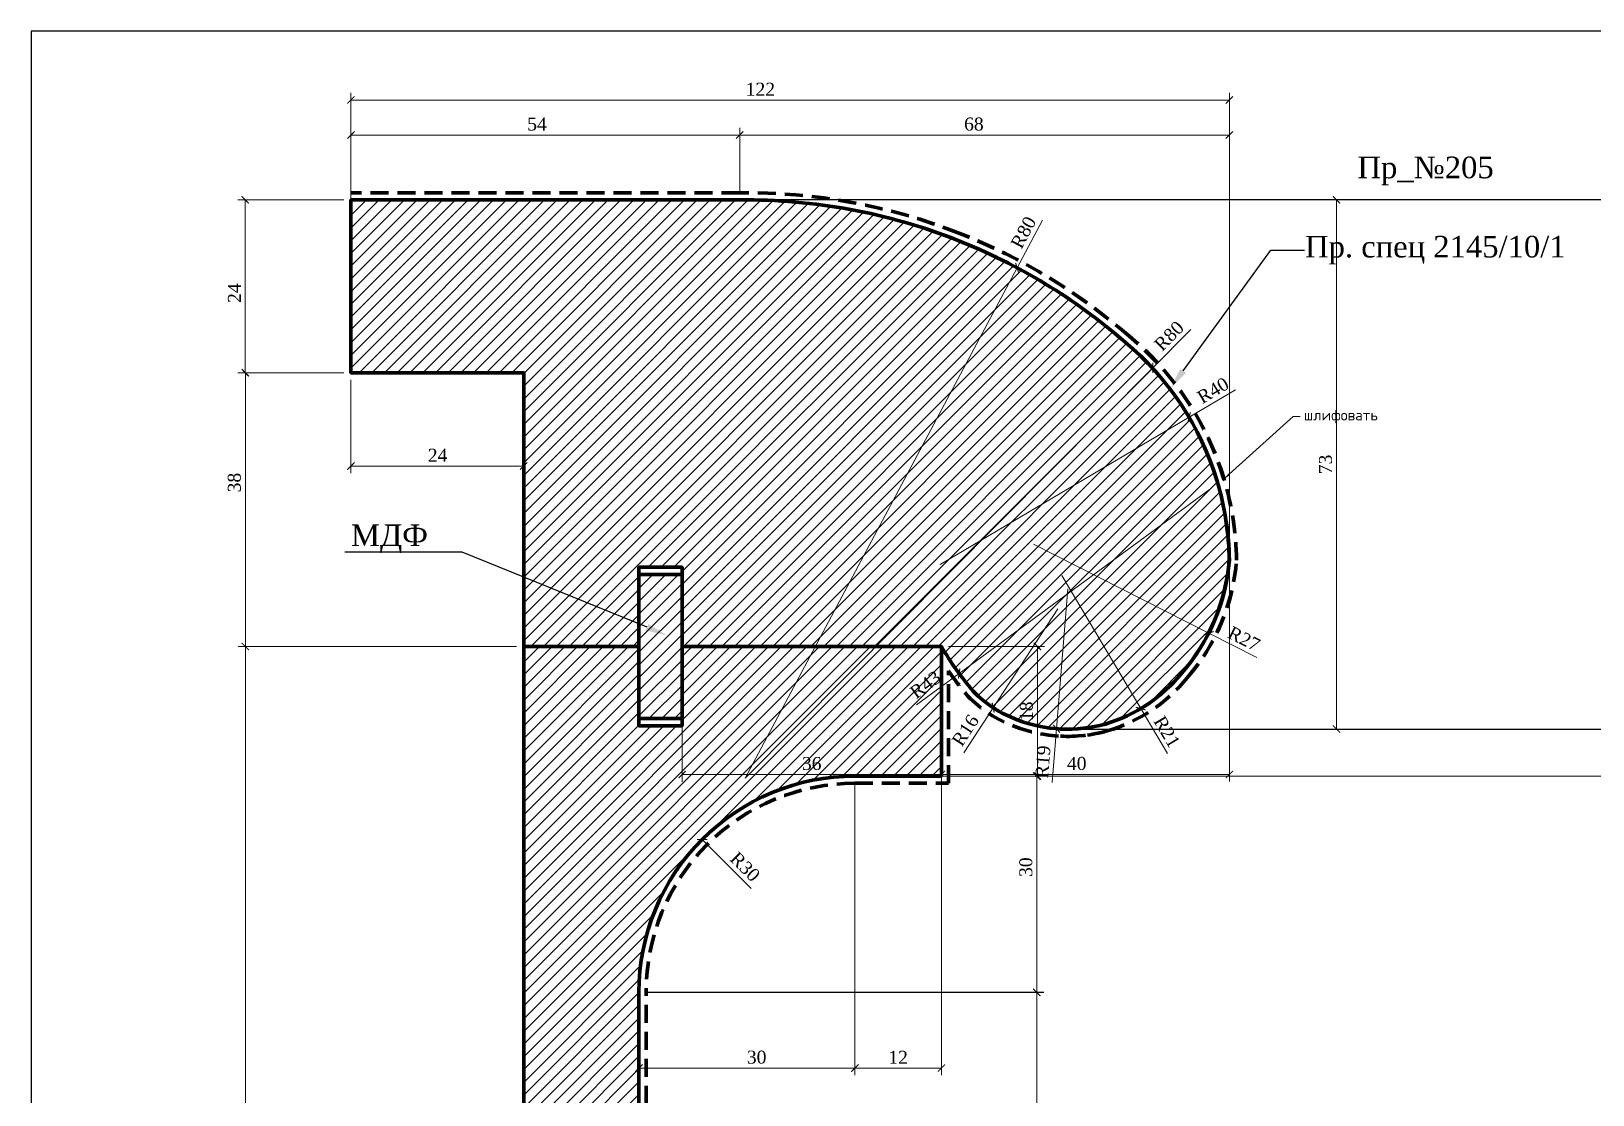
# Model space of a CAD drawing. Header units: millimetres. Extents: x 308746 to 309151, y -94821 to -94551.
# Drawn here: x 308746.2 to 308963.1, y -94699 to -94551.4 of the extents above; entities that cross this region are included whole.
import ezdxf
from ezdxf import colors
from ezdxf.entities.mleader import LeaderData, LeaderLine
from ezdxf.math import Vec2, Vec3

# ---------------------------------------------------------------- set-up
doc = ezdxf.new("R2010")
doc.units = ezdxf.units.MM
doc.header["$MEASUREMENT"] = 0
doc.linetypes.add('HIDDEN', pattern=[0.375, 0.25, -0.125])
doc.layers.add('Outside panel', color=7, linetype='Continuous', lineweight=18, true_color=0x7f5e57)
doc.layers.add('линия 50', color=1, linetype='Continuous', lineweight=140)
doc.layers.add('служебный слой РАЗМЕРЫ', color=7, linetype='Continuous', lineweight=9)
doc.layers.add('размеры в модели', color=7, linetype='Continuous')
doc.styles.add('ELECT', font='times.ttf')
doc.styles.get("Standard").update_dxf_attribs({"font": 'times.ttf'})
doc.styles.add('ЕСКД профили текст', font='isocpeur.ttf')
doc.dimstyles.new('M_1', dxfattribs={"dimtxt": 1.8, "dimasz": 1, "dimexe": 1, "dimexo": 1, "dimgap": 0.6, "dimtad": 1, "dimdec": 0, "dimdsep": 46, "dimtxsty": 'Standard', "dimblk": 'ARCHTICK', "dimcen": -5, "dimclrd": 7, "dimclre": 7, "dimclrt": 7, "dimadec": 0, "dimazin": 0, "dimtfac": 1, "dimtdec": 0, "dimtmove": 0, "dimatfit": 3, "dimfxl": 1, "dimtolj": 1, "dimtzin": 0, "dimlwd": 5, "dimlwe": 5, "dimarcsym": 0})

# ---------------------------------------------------------------- blocks, each defined once
blk = doc.blocks.new('_ArchTick')
at = {"color": 0, "linetype": 'ByBlock', "const_width": 0.15}
blk.add_lwpolyline([(-0.5, -0.5), (0.5, 0.5)], dxfattribs=at)
blk = doc.blocks.new('*D43')
at = {"layer": 'Defpoints', "color": 0, "ltscale": 1000, "transparency": 16777216}
for p in [(308790.59, -94598.8), (308814.59, -94598.8), (308814.59, -94611.75)]:
    blk.add_point(p, dxfattribs=at)
at = {"layer": 'размеры в модели', "color": 7, "lineweight": 5, "ltscale": 1000, "transparency": 16777216}
for p, q in [((308790.59, -94599.8), (308790.59, -94612.75)), ((308814.59, -94599.8), (308814.59, -94612.75)), ((308790.59, -94611.75), (308814.59, -94611.75))]:
    blk.add_line(p, q, dxfattribs=at)
at = {"layer": 'размеры в модели', "color": 7, "lineweight": 5, "ltscale": 1000, "transparency": 16777216, "rotation": 180}
blk.add_blockref('_ArchTick', (308790.59, -94611.75), dxfattribs=at)
at = {"layer": 'размеры в модели', "color": 7, "lineweight": 5, "ltscale": 1000, "transparency": 16777216}
blk.add_blockref('_ArchTick', (308814.59, -94611.75), dxfattribs=at)
at = {"layer": 'размеры в модели', "color": 7, "ltscale": 1000, "transparency": 16777216, "insert": (308802.63, -94610.25), "char_height": 1.8, "attachment_point": 5}
blk.add_mtext('\\A1;24', dxfattribs=at)
blk = doc.blocks.new('*D42')
at = {"layer": 'Defpoints', "color": 0, "ltscale": 1000, "transparency": 16777216}
for p in [(308909.98, -94614.91), (308875.06, -94640.56)]:
    blk.add_point(p, dxfattribs=at)
at = {"layer": 'размеры в модели', "color": 7, "lineweight": 5, "ltscale": 1000, "transparency": 16777216}
for p in [(308909.98, -94614.91), (308869.12, -94644.91)]:
    blk.add_line(p, (308875.06, -94640.56), dxfattribs=at)
at = {"layer": 'размеры в модели', "color": 7, "lineweight": 5, "ltscale": 1000, "transparency": 16777216, "rotation": 36.29289039236897}
blk.add_blockref('_ArchTick', (308875.06, -94640.56), dxfattribs=at)
at = {"layer": 'размеры в модели', "color": 7, "ltscale": 1000, "transparency": 16777216, "insert": (308870.39, -94642.11), "char_height": 1.8, "attachment_point": 5, "rotation": 36.2929}
blk.add_mtext('\\A1;R43', dxfattribs=at)
blk = doc.blocks.new('*D41')
at = {"layer": 'Defpoints', "color": 0, "ltscale": 1000, "transparency": 16777216}
for p in [(308890.14, -94628.78), (308888.59, -94648.22)]:
    blk.add_point(p, dxfattribs=at)
at = {"layer": 'размеры в модели', "color": 7, "lineweight": 5, "ltscale": 1000, "transparency": 16777216}
for p in [(308890.14, -94628.78), (308888, -94655.67)]:
    blk.add_line(p, (308888.59, -94648.22), dxfattribs=at)
at = {"layer": 'размеры в модели', "color": 7, "lineweight": 5, "ltscale": 1000, "transparency": 16777216, "rotation": 85.44085137845153}
blk.add_blockref('_ArchTick', (308888.59, -94648.22), dxfattribs=at)
at = {"layer": 'размеры в модели', "color": 7, "ltscale": 1000, "transparency": 16777216, "insert": (308886.7, -94652.82), "char_height": 1.8, "attachment_point": 5, "rotation": 85.4409}
blk.add_mtext('\\A1;R19', dxfattribs=at)
blk = doc.blocks.new('*D40')
at = {"layer": 'Defpoints', "color": 0, "ltscale": 1000, "transparency": 16777216}
for p in [(308888.75, -94631.57), (308879.79, -94645.31)]:
    blk.add_point(p, dxfattribs=at)
at = {"layer": 'размеры в модели', "color": 7, "lineweight": 5, "ltscale": 1000, "transparency": 16777216}
for p in [(308888.75, -94631.57), (308875.7, -94651.57)]:
    blk.add_line(p, (308879.79, -94645.31), dxfattribs=at)
at = {"layer": 'размеры в модели', "color": 7, "lineweight": 5, "ltscale": 1000, "transparency": 16777216, "rotation": 56.87750115579889}
blk.add_blockref('_ArchTick', (308879.79, -94645.31), dxfattribs=at)
at = {"layer": 'размеры в модели', "color": 7, "ltscale": 1000, "transparency": 16777216, "insert": (308875.93, -94648.45), "char_height": 1.8, "attachment_point": 5, "rotation": 56.8775}
blk.add_mtext('\\A1;R16', dxfattribs=at)
blk = doc.blocks.new('*D39')
at = {"layer": 'Defpoints', "color": 0, "ltscale": 1000, "transparency": 16777216}
for p in [(308889.31, -94626.97), (308900.28, -94645.43)]:
    blk.add_point(p, dxfattribs=at)
at = {"layer": 'размеры в модели', "color": 7, "lineweight": 5, "ltscale": 1000, "transparency": 16777216}
for p in [(308889.31, -94626.97), (308903.98, -94651.67)]:
    blk.add_line(p, (308900.28, -94645.43), dxfattribs=at)
at = {"layer": 'размеры в модели', "color": 7, "lineweight": 5, "ltscale": 1000, "transparency": 16777216, "rotation": 120.7058768812505}
blk.add_blockref('_ArchTick', (308900.28, -94645.43), dxfattribs=at)
at = {"layer": 'размеры в модели', "color": 7, "ltscale": 1000, "transparency": 16777216, "insert": (308903.93, -94648.64), "char_height": 1.8, "attachment_point": 5, "rotation": 300.7059}
blk.add_mtext('\\A1;R21', dxfattribs=at)
blk = doc.blocks.new('*D38')
at = {"layer": 'Defpoints', "color": 0, "ltscale": 1000, "transparency": 16777216}
for p in [(308885.38, -94622.59), (308909.73, -94634.94)]:
    blk.add_point(p, dxfattribs=at)
at = {"layer": 'размеры в модели', "color": 7, "lineweight": 5, "ltscale": 1000, "transparency": 16777216}
for p in [(308885.38, -94622.59), (308916.39, -94638.32)]:
    blk.add_line(p, (308909.73, -94634.94), dxfattribs=at)
at = {"layer": 'размеры в модели', "color": 7, "lineweight": 5, "ltscale": 1000, "transparency": 16777216, "rotation": 153.1085187107167}
blk.add_blockref('_ArchTick', (308909.73, -94634.94), dxfattribs=at)
at = {"layer": 'размеры в модели', "color": 7, "ltscale": 1000, "transparency": 16777216, "insert": (308914.63, -94635.73), "char_height": 1.8, "attachment_point": 5, "rotation": 333.1085}
blk.add_mtext('\\A1;R27', dxfattribs=at)
blk = doc.blocks.new('*D37')
at = {"layer": 'Defpoints', "color": 0, "ltscale": 1000, "transparency": 16777216}
for p in [(308907, -94604.98), (308872.43, -94625.44)]:
    blk.add_point(p, dxfattribs=at)
at = {"layer": 'размеры в модели', "color": 7, "lineweight": 5, "ltscale": 1000, "transparency": 16777216}
for p in [(308913.45, -94601.17), (308872.43, -94625.44)]:
    blk.add_line(p, (308907, -94604.98), dxfattribs=at)
at = {"layer": 'размеры в модели', "color": 7, "lineweight": 5, "ltscale": 1000, "transparency": 16777216, "rotation": 210.6158353902586}
blk.add_blockref('_ArchTick', (308907, -94604.98), dxfattribs=at)
at = {"layer": 'размеры в модели', "color": 7, "ltscale": 1000, "transparency": 16777216, "insert": (308910.32, -94601.26), "char_height": 1.8, "attachment_point": 5, "rotation": 30.6158}
blk.add_mtext('\\A1;R40', dxfattribs=at)
blk = doc.blocks.new('*D36')
at = {"layer": 'Defpoints', "color": 0, "ltscale": 1000, "transparency": 16777216}
for p in [(308901.95, -94598.12), (308845.36, -94655.1)]:
    blk.add_point(p, dxfattribs=at)
at = {"layer": 'размеры в модели', "color": 7, "lineweight": 5, "ltscale": 1000, "transparency": 16777216}
for p in [(308907.23, -94592.81), (308845.36, -94655.1)]:
    blk.add_line(p, (308901.95, -94598.12), dxfattribs=at)
blk.add_arc((308845.36, -94655.1), 80.3, 44.4818, 48.2755, dxfattribs=at)
at = {"layer": 'размеры в модели', "color": 7, "lineweight": 5, "ltscale": 1000, "transparency": 16777216, "rotation": 225.1952879807225}
blk.add_blockref('_ArchTick', (308901.95, -94598.12), dxfattribs=at)
at = {"layer": 'размеры в модели', "color": 7, "ltscale": 1000, "transparency": 16777216, "insert": (308904.22, -94593.69), "char_height": 1.8, "attachment_point": 5, "rotation": 45.1953}
blk.add_mtext('\\A1;R80', dxfattribs=at)
blk = doc.blocks.new('*D35')
at = {"layer": 'Defpoints', "color": 0, "ltscale": 1000, "transparency": 16777216}
for p in [(308883.11, -94584.22), (308845.36, -94655.1)]:
    blk.add_point(p, dxfattribs=at)
at = {"layer": 'размеры в модели', "color": 7, "lineweight": 5, "ltscale": 1000, "transparency": 16777216}
for p in [(308886.63, -94577.61), (308845.36, -94655.1)]:
    blk.add_line(p, (308883.11, -94584.22), dxfattribs=at)
at = {"layer": 'размеры в модели', "color": 7, "lineweight": 5, "ltscale": 1000, "transparency": 16777216, "rotation": 241.9645692451112}
blk.add_blockref('_ArchTick', (308883.11, -94584.22), dxfattribs=at)
at = {"layer": 'размеры в модели', "color": 7, "ltscale": 1000, "transparency": 16777216, "insert": (308884, -94579.32), "char_height": 1.8, "attachment_point": 5, "rotation": 61.9646}
blk.add_mtext('\\A1;R80', dxfattribs=at)
blk = doc.blocks.new('*D34')
at = {"layer": 'Defpoints', "color": 0, "ltscale": 1000, "transparency": 16777216}
for p in [(308912.59, -94624.8), (308872.59, -94636.8), (308912.59, -94654.57)]:
    blk.add_point(p, dxfattribs=at)
at = {"layer": 'размеры в модели', "color": 7, "lineweight": 5, "ltscale": 1000, "transparency": 16777216}
for p, q in [((308912.59, -94625.8), (308912.59, -94655.57)), ((308872.59, -94637.8), (308872.59, -94655.57)), ((308872.59, -94654.57), (308912.59, -94654.57))]:
    blk.add_line(p, q, dxfattribs=at)
at = {"layer": 'размеры в модели', "color": 7, "lineweight": 5, "ltscale": 1000, "transparency": 16777216, "rotation": 180}
blk.add_blockref('_ArchTick', (308872.59, -94654.57), dxfattribs=at)
at = {"layer": 'размеры в модели', "color": 7, "lineweight": 5, "ltscale": 1000, "transparency": 16777216}
blk.add_blockref('_ArchTick', (308912.59, -94654.57), dxfattribs=at)
at = {"layer": 'размеры в модели', "color": 7, "ltscale": 1000, "transparency": 16777216, "insert": (308891.39, -94653.05), "char_height": 1.8, "attachment_point": 5}
blk.add_mtext('\\A1;40', dxfattribs=at)
blk = doc.blocks.new('*D33')
at = {"layer": 'Defpoints', "color": 0, "ltscale": 1000, "transparency": 16777216}
for p in [(308912.59, -94565.79), (308844.59, -94574.8), (308912.59, -94624.8)]:
    blk.add_point(p, dxfattribs=at)
at = {"layer": 'размеры в модели', "color": 7, "lineweight": 5, "ltscale": 1000, "transparency": 16777216}
for p, q in [((308844.59, -94573.8), (308844.59, -94564.79)), ((308912.59, -94623.8), (308912.59, -94564.79)), ((308844.59, -94565.79), (308912.59, -94565.79))]:
    blk.add_line(p, q, dxfattribs=at)
at = {"layer": 'размеры в модели', "color": 7, "lineweight": 5, "ltscale": 1000, "transparency": 16777216, "rotation": 180}
blk.add_blockref('_ArchTick', (308844.59, -94565.79), dxfattribs=at)
at = {"layer": 'размеры в модели', "color": 7, "lineweight": 5, "ltscale": 1000, "transparency": 16777216}
blk.add_blockref('_ArchTick', (308912.59, -94565.79), dxfattribs=at)
at = {"layer": 'размеры в модели', "color": 7, "ltscale": 1000, "transparency": 16777216, "insert": (308877.11, -94564.28), "char_height": 1.8, "attachment_point": 5}
blk.add_mtext('\\A1;68', dxfattribs=at)
blk = doc.blocks.new('*D32')
at = {"layer": 'Defpoints', "color": 0, "ltscale": 1000, "transparency": 16777216}
for p in [(308790.59, -94574.8), (308889.2, -94648.26), (308927.47, -94648.26)]:
    blk.add_point(p, dxfattribs=at)
at = {"layer": 'размеры в модели', "color": 7, "lineweight": 5, "ltscale": 1000, "transparency": 16777216}
for p, q in [((308791.59, -94574.8), (308928.47, -94574.8)), ((308927.47, -94574.8), (308927.47, -94648.26)), ((308890.2, -94648.26), (308928.47, -94648.26))]:
    blk.add_line(p, q, dxfattribs=at)
for p, rotation in [((308927.47, -94574.8), 90), ((308927.47, -94648.26), 270)]:
    blk.add_blockref('_ArchTick', p, dxfattribs=dict(at, rotation=rotation))
at = {"layer": 'размеры в модели', "color": 7, "ltscale": 1000, "transparency": 16777216, "insert": (308925.95, -94611.53), "char_height": 1.8, "attachment_point": 5, "rotation": 90}
blk.add_mtext('\\A1;73', dxfattribs=at)
blk = doc.blocks.new('*D31')
at = {"layer": 'Defpoints', "color": 0, "ltscale": 1000, "transparency": 16777216}
for p in [(308912.59, -94560.93), (308790.59, -94598.8), (308912.59, -94624.8)]:
    blk.add_point(p, dxfattribs=at)
at = {"layer": 'размеры в модели', "color": 7, "lineweight": 5, "ltscale": 1000, "transparency": 16777216}
for p, q in [((308790.59, -94597.8), (308790.59, -94559.93)), ((308790.59, -94560.93), (308912.59, -94560.93)), ((308912.59, -94623.8), (308912.59, -94559.93))]:
    blk.add_line(p, q, dxfattribs=at)
at = {"layer": 'размеры в модели', "color": 7, "lineweight": 5, "ltscale": 1000, "transparency": 16777216, "rotation": 180}
blk.add_blockref('_ArchTick', (308790.59, -94560.93), dxfattribs=at)
at = {"layer": 'размеры в модели', "color": 7, "lineweight": 5, "ltscale": 1000, "transparency": 16777216}
blk.add_blockref('_ArchTick', (308912.59, -94560.93), dxfattribs=at)
at = {"layer": 'размеры в модели', "color": 7, "ltscale": 1000, "transparency": 16777216, "insert": (308847.46, -94559.43), "char_height": 1.8, "attachment_point": 5}
blk.add_mtext('\\A1;122', dxfattribs=at)
blk = doc.blocks.new('*D30')
at = {"layer": 'Defpoints', "color": 0, "ltscale": 1000, "transparency": 16777216}
for p in [(308836.59, -94636.8), (308872.59, -94636.8), (308872.59, -94654.58)]:
    blk.add_point(p, dxfattribs=at)
at = {"layer": 'размеры в модели', "color": 7, "lineweight": 5, "ltscale": 1000, "transparency": 16777216}
for p, q in [((308836.59, -94637.8), (308836.59, -94655.58)), ((308872.59, -94637.8), (308872.59, -94655.58)), ((308836.59, -94654.58), (308872.59, -94654.58))]:
    blk.add_line(p, q, dxfattribs=at)
at = {"layer": 'размеры в модели', "color": 7, "lineweight": 5, "ltscale": 1000, "transparency": 16777216, "rotation": 180}
blk.add_blockref('_ArchTick', (308836.59, -94654.58), dxfattribs=at)
at = {"layer": 'размеры в модели', "color": 7, "lineweight": 5, "ltscale": 1000, "transparency": 16777216}
blk.add_blockref('_ArchTick', (308872.59, -94654.58), dxfattribs=at)
at = {"layer": 'размеры в модели', "color": 7, "ltscale": 1000, "transparency": 16777216, "insert": (308854.59, -94653.06), "char_height": 1.8, "attachment_point": 5}
blk.add_mtext('\\A1;36', dxfattribs=at)
blk = doc.blocks.new('*D29')
at = {"layer": 'Defpoints', "color": 0, "ltscale": 1000, "transparency": 16777216}
for p in [(308860.59, -94654.8), (308830.59, -94684.57), (308860.59, -94695.34)]:
    blk.add_point(p, dxfattribs=at)
at = {"layer": 'размеры в модели', "color": 7, "lineweight": 5, "ltscale": 1000, "transparency": 16777216}
for p, q in [((308860.59, -94655.8), (308860.59, -94696.34)), ((308830.59, -94685.57), (308830.59, -94696.34)), ((308830.59, -94695.34), (308860.59, -94695.34))]:
    blk.add_line(p, q, dxfattribs=at)
at = {"layer": 'размеры в модели', "color": 7, "lineweight": 5, "ltscale": 1000, "transparency": 16777216, "rotation": 180}
blk.add_blockref('_ArchTick', (308830.59, -94695.34), dxfattribs=at)
at = {"layer": 'размеры в модели', "color": 7, "lineweight": 5, "ltscale": 1000, "transparency": 16777216}
blk.add_blockref('_ArchTick', (308860.59, -94695.34), dxfattribs=at)
at = {"layer": 'размеры в модели', "color": 7, "ltscale": 1000, "transparency": 16777216, "insert": (308846.94, -94693.83), "char_height": 1.8, "attachment_point": 5}
blk.add_mtext('\\A1;30', dxfattribs=at)
blk = doc.blocks.new('*D28')
at = {"layer": 'Defpoints', "color": 0, "ltscale": 1000, "transparency": 16777216}
for p in [(308860.59, -94654.8), (308885.84, -94654.8), (308830.53, -94684.85)]:
    blk.add_point(p, dxfattribs=at)
at = {"layer": 'размеры в модели', "color": 7, "lineweight": 5, "ltscale": 1000, "transparency": 16777216}
for p, q in [((308861.59, -94654.8), (308886.84, -94654.8)), ((308885.84, -94684.85), (308885.84, -94654.8)), ((308831.53, -94684.85), (308886.84, -94684.85))]:
    blk.add_line(p, q, dxfattribs=at)
for p, rotation in [((308885.84, -94654.8), 90), ((308885.84, -94684.85), 270)]:
    blk.add_blockref('_ArchTick', p, dxfattribs=dict(at, rotation=rotation))
at = {"layer": 'размеры в модели', "color": 7, "ltscale": 1000, "transparency": 16777216, "insert": (308884.33, -94667.44), "char_height": 1.8, "attachment_point": 5, "rotation": 90}
blk.add_mtext('\\A1;30', dxfattribs=at)
blk = doc.blocks.new('*D27')
at = {"layer": 'Defpoints', "color": 0, "ltscale": 1000, "transparency": 16777216}
for p in [(308839.38, -94663.59), (308860.59, -94684.8)]:
    blk.add_point(p, dxfattribs=at)
at = {"layer": 'размеры в модели', "color": 7, "lineweight": 5, "ltscale": 1000, "transparency": 16777216}
blk.add_line((308846.2, -94670.41), (308839.38, -94663.59), dxfattribs=at)
at = {"layer": 'размеры в модели', "color": 7, "lineweight": 5, "ltscale": 1000, "transparency": 16777216, "rotation": 135.0000000000393}
blk.add_blockref('_ArchTick', (308839.38, -94663.59), dxfattribs=at)
at = {"layer": 'размеры в модели', "color": 7, "ltscale": 1000, "transparency": 16777216, "insert": (308845.33, -94667.39), "char_height": 1.8, "attachment_point": 5, "rotation": 315}
blk.add_mtext('\\A1;R30', dxfattribs=at)
blk = doc.blocks.new('*D25')
at = {"layer": 'Defpoints', "color": 0, "ltscale": 1000, "transparency": 16777216}
for p in [(308830.59, -94684.8), (308830.59, -94753.8), (308885.84, -94753.8)]:
    blk.add_point(p, dxfattribs=at)
at = {"layer": 'размеры в модели', "color": 7, "lineweight": 5, "ltscale": 1000, "transparency": 16777216}
for p, q in [((308831.59, -94684.8), (308886.84, -94684.8)), ((308885.84, -94684.8), (308885.84, -94753.8)), ((308831.59, -94753.8), (308886.84, -94753.8))]:
    blk.add_line(p, q, dxfattribs=at)
for p, rotation in [((308885.84, -94684.8), 90), ((308885.84, -94753.8), 270)]:
    blk.add_blockref('_ArchTick', p, dxfattribs=dict(at, rotation=rotation))
at = {"layer": 'размеры в модели', "color": 7, "ltscale": 1000, "transparency": 16777216, "insert": (308884.32, -94719.3), "char_height": 1.8, "attachment_point": 5, "rotation": 90}
blk.add_mtext('\\A1;69', dxfattribs=at)
blk = doc.blocks.new('*D24')
at = {"layer": 'Defpoints', "color": 0, "ltscale": 1000, "transparency": 16777216}
for p in [(308872.59, -94636.8), (308872.59, -94654.8), (308885.93, -94654.8)]:
    blk.add_point(p, dxfattribs=at)
at = {"layer": 'размеры в модели', "color": 7, "lineweight": 5, "ltscale": 1000, "transparency": 16777216}
for p, q in [((308873.59, -94636.8), (308886.93, -94636.8)), ((308885.93, -94636.8), (308885.93, -94654.8)), ((308873.59, -94654.8), (308886.93, -94654.8))]:
    blk.add_line(p, q, dxfattribs=at)
for p, rotation in [((308885.93, -94636.8), 90), ((308885.93, -94654.8), 270)]:
    blk.add_blockref('_ArchTick', p, dxfattribs=dict(at, rotation=rotation))
at = {"layer": 'размеры в модели', "color": 7, "ltscale": 1000, "transparency": 16777216, "insert": (308884.41, -94645.8), "char_height": 1.8, "attachment_point": 5, "rotation": 90}
blk.add_mtext('\\A1;18', dxfattribs=at)
blk = doc.blocks.new('*D6')
at = {"layer": 'Defpoints', "color": 0, "ltscale": 1000, "transparency": 16777216}
for p in [(308814.59, -94636.8), (308775.93, -94794.8), (308814.59, -94794.8)]:
    blk.add_point(p, dxfattribs=at)
at = {"layer": 'размеры в модели', "color": 7, "lineweight": 5, "ltscale": 1000, "transparency": 16777216}
for p, q in [((308813.59, -94636.8), (308774.93, -94636.8)), ((308775.93, -94636.8), (308775.93, -94794.8)), ((308813.59, -94794.8), (308774.93, -94794.8))]:
    blk.add_line(p, q, dxfattribs=at)
for p, rotation in [((308775.93, -94636.8), 90), ((308775.93, -94794.8), 270)]:
    blk.add_blockref('_ArchTick', p, dxfattribs=dict(at, rotation=rotation))
at = {"layer": 'размеры в модели', "color": 7, "ltscale": 1000, "transparency": 16777216, "insert": (308774.41, -94720.79), "char_height": 1.8, "attachment_point": 5, "rotation": 90}
blk.add_mtext('\\A1;158', dxfattribs=at)
blk = doc.blocks.new('*D5')
at = {"layer": 'Defpoints', "color": 0, "ltscale": 1000, "transparency": 16777216}
for p in [(308790.59, -94598.8), (308775.93, -94636.8), (308814.59, -94636.8)]:
    blk.add_point(p, dxfattribs=at)
at = {"layer": 'размеры в модели', "color": 7, "lineweight": 5, "ltscale": 1000, "transparency": 16777216}
for p, q in [((308789.59, -94598.8), (308774.93, -94598.8)), ((308775.93, -94598.8), (308775.93, -94636.8)), ((308813.59, -94636.8), (308774.93, -94636.8))]:
    blk.add_line(p, q, dxfattribs=at)
for p, rotation in [((308775.93, -94598.8), 90), ((308775.93, -94636.8), 270)]:
    blk.add_blockref('_ArchTick', p, dxfattribs=dict(at, rotation=rotation))
at = {"layer": 'размеры в модели', "color": 7, "ltscale": 1000, "transparency": 16777216, "insert": (308774.41, -94614.05), "char_height": 1.8, "attachment_point": 5, "rotation": 90}
blk.add_mtext('\\A1;38', dxfattribs=at)
blk = doc.blocks.new('*D4')
at = {"layer": 'Defpoints', "color": 0, "ltscale": 1000, "transparency": 16777216}
for p in [(308790.59, -94574.8), (308775.91, -94598.8), (308790.59, -94598.8)]:
    blk.add_point(p, dxfattribs=at)
at = {"layer": 'размеры в модели', "color": 7, "lineweight": 5, "ltscale": 1000, "transparency": 16777216}
for p, q in [((308789.59, -94574.8), (308774.91, -94574.8)), ((308775.91, -94574.8), (308775.91, -94598.8)), ((308789.59, -94598.8), (308774.91, -94598.8))]:
    blk.add_line(p, q, dxfattribs=at)
for p, rotation in [((308775.91, -94574.8), 90), ((308775.91, -94598.8), 270)]:
    blk.add_blockref('_ArchTick', p, dxfattribs=dict(at, rotation=rotation))
at = {"layer": 'размеры в модели', "color": 7, "ltscale": 1000, "transparency": 16777216, "insert": (308774.41, -94587.74), "char_height": 1.8, "attachment_point": 5, "rotation": 90}
blk.add_mtext('\\A1;24', dxfattribs=at)
blk = doc.blocks.new('*D3')
at = {"layer": 'Defpoints', "color": 0, "ltscale": 1000, "transparency": 16777216}
for p in [(308844.59, -94565.79), (308844.59, -94573.65), (308790.59, -94574.8)]:
    blk.add_point(p, dxfattribs=at)
at = {"layer": 'размеры в модели', "color": 7, "lineweight": 5, "ltscale": 1000, "transparency": 16777216}
for p, q in [((308790.59, -94573.8), (308790.59, -94564.79)), ((308844.59, -94572.65), (308844.59, -94564.79)), ((308790.59, -94565.79), (308844.59, -94565.79))]:
    blk.add_line(p, q, dxfattribs=at)
at = {"layer": 'размеры в модели', "color": 7, "lineweight": 5, "ltscale": 1000, "transparency": 16777216, "rotation": 180}
blk.add_blockref('_ArchTick', (308790.59, -94565.79), dxfattribs=at)
at = {"layer": 'размеры в модели', "color": 7, "lineweight": 5, "ltscale": 1000, "transparency": 16777216}
blk.add_blockref('_ArchTick', (308844.59, -94565.79), dxfattribs=at)
at = {"layer": 'размеры в модели', "color": 7, "ltscale": 1000, "transparency": 16777216, "insert": (308816.44, -94564.28), "char_height": 1.8, "attachment_point": 5}
blk.add_mtext('\\A1;54', dxfattribs=at)

msp = doc.modelspace()

# ---------------------------------------------------------------- hatches: boundary and pattern name
at = {"layer": 'Outside panel', "ltscale": 1000}
h = msp.add_hatch(dxfattribs=at)
h.set_pattern_fill('ANSI31', color=256, scale=10)
h.set_pattern_definition([(45, (-3885.3074, 641.7018), (-0.8838834765, 0.8838834765), [])])
h.paths.add_polyline_path([(308874.79, -94580.38, 0.096515), (308844.59, -94574.8), (308790.59, -94574.8), (308790.59, -94598.8), (308814.59, -94598.8), (308814.59, -94636.8), (308830.59, -94636.8), (308830.59, -94625.8), (308836.59, -94625.8), (308836.59, -94636.8), (308872.59, -94636.8, 0.044021), (308877, -94643.01, 0.112693), (308883.13, -94646.98, 0.161212), (308895.37, -94647.57, 0.151589), (308905.97, -94640.52, 0.160196), (308912.59, -94624.8, 0.069597), (308910.89, -94613.84, 0.147578), (308898.06, -94594.5, 0.085346)])
h = msp.add_hatch(dxfattribs=at)
h.set_pattern_fill('ANSI31', color=5, scale=10)
h.set_pattern_definition([(45, (-436.7193, 328.5794), (-0.8838834765, 0.8838834765), [])])
h.paths.add_polyline_path([(308836.59, -94626.82), (308830.59, -94626.82), (308830.59, -94646.82), (308836.59, -94646.82)])
h = msp.add_hatch(dxfattribs=at)
h.set_pattern_fill('ANSI31', color=256, scale=10)
h.set_pattern_definition([(45, (-3691.1729, 590.7048), (-0.8838834765, 0.8838834765), [])])
h.paths.add_polyline_path([(308830.59, -94636.8), (308814.59, -94636.8), (308814.59, -94794.8), (308830.59, -94794.8), (308830.59, -94684.8, -0.414214), (308860.59, -94654.8), (308872.59, -94654.8), (308872.59, -94636.8), (308836.59, -94636.8), (308836.59, -94647.8), (308830.59, -94647.8)])

# ---------------------------------------------------------------- linework, layer by layer
at = {"color": 7}
msp.add_line((308889.2, -94648.26), (309081.94, -94648.26), dxfattribs=at)
at = {"linetype": 'Continuous', "lineweight": 15}
msp.add_line((308872.59, -94654.8), (309063.45, -94654.8), dxfattribs=at)
at = {"color": 6, "ltscale": 1000}
msp.add_lwpolyline([(308746.2, -94821.38), (309151.2, -94821.38), (309151.2, -94551.38), (308746.2, -94551.38)], close=True, dxfattribs=at)
at = {"color": 7}
msp.add_lwpolyline([(309080.06, -94648.26, 0.080089), (309086.23, -94647.57, 0.151589), (309096.83, -94640.52, 0.160196), (309103.45, -94624.8, 0.069597), (309101.75, -94613.84, 0.147578), (309088.92, -94594.5, 0.085346), (309065.65, -94580.38, 0.096515), (309035.45, -94574.8), (308790.59, -94574.8)], format="xyb", dxfattribs=at)
at = {"layer": 'линия 50', "color": 1, "linetype": 'HIDDEN', "ltscale": 10, "true_color": 0xff0909}
for points in [[(308873.58, -94640.2, 0.024786), (308876.26, -94643.68, 0.113048), (308882.78, -94647.91, 0.161192), (308895.64, -94648.53, 0.151482), (308906.73, -94641.16, 0.16048), (308913.59, -94624.83, 0.069889), (308911.85, -94613.56, 0.147503), (308898.71, -94593.74, 0.085309), (308875.16, -94579.45, 0.0965), (308844.58, -94573.8), (308790.59, -94573.8)], [(308889.14, -94649.26, 0.080179), (308895.63, -94648.53, 0.151482), (308906.72, -94641.16, 0.16048), (308913.58, -94624.83, 0.069889), (308911.84, -94613.56, 0.147503), (308898.69, -94593.74, 0.085309), (308875.15, -94579.45, 0.0965), (308844.57, -94573.8), (308790.59, -94573.8)], [(308814.59, -94803.8), (308846.6, -94803.8, -0.445852), (308851.53, -94797.64), (308851.53, -94792.61, 0.854091), (308850.57, -94780.8), (308849.35, -94780.8, -0.184189), (308851.66, -94776.74, 0.947268), (308850.58, -94756.8), (308847.58, -94756.8), (308847.58, -94752.8), (308831.58, -94752.8), (308831.58, -94684.8, -0.414214), (308860.58, -94655.8), (308873.58, -94655.8), (308873.58, -94640.2)]]:
    msp.add_lwpolyline(points, format="xyb", dxfattribs=at)
at = {"layer": 'линия 50', "color": 7}
msp.add_lwpolyline([(308898.06, -94594.5, 0.085346), (308874.79, -94580.38, 0.096515), (308844.59, -94574.8), (308790.59, -94574.8), (308790.59, -94598.8), (308814.59, -94598.8), (308814.59, -94636.8), (308830.59, -94636.8), (308830.59, -94625.8), (308836.59, -94625.8), (308836.59, -94636.8), (308872.59, -94636.8, 0.044021), (308877, -94643.01, 0.112693), (308883.13, -94646.98, 0.161212), (308895.37, -94647.57, 0.151589), (308905.97, -94640.52, 0.160196), (308912.59, -94624.8, 0.069597), (308910.89, -94613.84, 0.147578)], format="xyb", close=True, dxfattribs=at)
msp.add_lwpolyline([(308898.06, -94594.5, 0.085346), (308874.79, -94580.38, 0.096515), (308844.59, -94574.8), (308790.59, -94574.8), (308790.59, -94598.8), (308814.59, -94598.8), (308814.59, -94636.8), (308830.59, -94636.8), (308830.59, -94625.8), (308836.59, -94625.8), (308836.59, -94636.8), (308872.59, -94636.8, 0.044021), (308877, -94643.01, 0.112693), (308883.13, -94646.98, 0.161212), (308895.37, -94647.57, 0.151589), (308905.97, -94640.52, 0.160196), (308912.59, -94624.8, 0.069597), (308910.89, -94613.84, 0.147578)], format="xyb", close=True, dxfattribs=at)
for points in [[(308889.19, -94648.26, 0.080089), (308895.36, -94647.57, 0.151589), (308905.95, -94640.52, 0.160196), (308912.58, -94624.8, 0.069597), (308910.88, -94613.84, 0.147578), (308898.05, -94594.5, 0.085346), (308874.78, -94580.38, 0.096515), (308844.58, -94574.8), (308790.59, -94574.8)], [(308872.59, -94636.8), (308836.59, -94636.8), (308836.59, -94647.8), (308830.59, -94647.8), (308830.59, -94636.8), (308814.59, -94636.8), (308814.59, -94794.8), (308830.59, -94794.8), (308830.59, -94684.8, -0.414214), (308860.59, -94654.8), (308872.59, -94654.8), (308872.59, -94636.8)]]:
    msp.add_lwpolyline(points, format="xyb", dxfattribs=at)
msp.add_lwpolyline([(308830.59, -94626.82), (308836.59, -94626.82), (308836.59, -94646.82), (308830.59, -94646.82)], close=True, dxfattribs=at)

# ---------------------------------------------------------------- texts
at = {"color": 5, "ltscale": 1000, "style": 'ELECT'}
msp.add_text('Пр_№205', height=3, dxfattribs=at).set_placement((308930.38, -94571.79, 6217.22))

# ---------------------------------------------------------------- dimensions: what is measured, and where the dimension line sits
at = {"layer": 'размеры в модели', "color": 0, "ltscale": 1000}
dim = msp.add_linear_dim(base=(308912.59, -94560.93), p1=(308790.59, -94598.8), p2=(308912.59, -94624.8), dimstyle='M_1', dxfattribs=at)
dim.commit()
dim.dimension.update_dxf_attribs({"geometry": '*D31', "text_midpoint": (308847.46, -94560.93), "dimtype": 128})
at = {"layer": 'размеры в модели', "color": 5, "ltscale": 1000}
for base, p1, p2, picture, middle in [((308844.59, -94565.79), (308790.59, -94574.8), (308844.59, -94573.65), '*D3', (308816.44, -94565.79)), ((308912.59, -94565.79), (308844.59, -94574.8), (308912.59, -94624.8), '*D33', (308877.11, -94565.79)), ((308814.59, -94611.75), (308790.59, -94598.8), (308814.59, -94598.8), '*D43', (308802.63, -94611.75)), ((308912.59, -94654.57), (308872.59, -94636.8), (308912.59, -94624.8), '*D34', (308891.39, -94654.57)), ((308860.59, -94695.34), (308830.59, -94684.57), (308860.59, -94654.8), '*D29', (308846.94, -94695.34))]:
    dim = msp.add_linear_dim(base=base, p1=p1, p2=p2, dimstyle='M_1', dxfattribs=at)
    dim.commit()
    dim.dimension.update_dxf_attribs({"geometry": picture, "text_midpoint": middle, "dimtype": 128})
for base, p1, p2, picture, middle in [((308775.91, -94598.8), (308790.59, -94574.8), (308790.59, -94598.8), '*D4', (308775.91, -94587.74)), ((308775.93, -94636.8), (308790.59, -94598.8), (308814.59, -94636.8), '*D5', (308775.93, -94614.05)), ((308775.93, -94794.8), (308814.59, -94636.8), (308814.59, -94794.8), '*D6', (308775.93, -94720.79)), ((308885.84, -94654.8), (308830.53, -94684.85), (308860.59, -94654.8), '*D28', (308885.84, -94667.44))]:
    dim = msp.add_linear_dim(base=base, p1=p1, p2=p2, angle=90, dimstyle='M_1', dxfattribs=at)
    dim.commit()
    dim.dimension.update_dxf_attribs({"geometry": picture, "text_midpoint": middle, "dimtype": 128})
at = {"layer": 'размеры в модели', "color": 0, "ltscale": 1000}
for base, p1, p2, picture, middle in [((308927.47, -94648.26), (308790.59, -94574.8), (308889.2, -94648.26), '*D32', (308925.95, -94611.53)), ((308885.93, -94654.8), (308872.59, -94636.8), (308872.59, -94654.8), '*D24', (308884.41, -94645.8)), ((308885.84, -94753.8), (308830.59, -94684.8), (308830.59, -94753.8), '*D25', (308884.32, -94719.3))]:
    dim = msp.add_linear_dim(base=base, p1=p1, p2=p2, angle=90, dimstyle='M_1', dxfattribs=at)
    dim.commit()
    dim.dimension.update_dxf_attribs({"geometry": picture, "text_midpoint": middle})
at = {"layer": 'размеры в модели', "color": 5, "ltscale": 1000}
for center, mpoint, picture, middle in [((308845.36, -94655.1), (308883.11, -94584.22), '*D35', (308884, -94579.32)), ((308845.36, -94655.1), (308901.95, -94598.12), '*D36', (308904.22, -94593.69)), ((308872.43, -94625.44), (308907, -94604.98), '*D37', (308910.32, -94601.26)), ((308909.98, -94614.91), (308875.06, -94640.56), '*D42', (308870.39, -94642.11)), ((308885.38, -94622.59), (308909.73, -94634.94), '*D38', (308914.63, -94635.73)), ((308889.31, -94626.97), (308900.28, -94645.43), '*D39', (308903.93, -94648.64)), ((308890.1418, -94628.7847), (308888.592, -94648.2201), '*D41', (308886.7023, -94652.8199)), ((308888.75, -94631.57), (308879.79, -94645.31), '*D40', (308875.93, -94648.45))]:
    dim = msp.add_radius_dim(center=center, mpoint=mpoint, dimstyle='M_1', dxfattribs=at)
    dim.commit()
    dim.dimension.update_dxf_attribs({"geometry": picture, "text_midpoint": middle})
at = {"layer": 'размеры в модели', "color": 0, "ltscale": 1000}
dim = msp.add_linear_dim(base=(308872.59, -94654.58), p1=(308836.59, -94636.8), p2=(308872.59, -94636.8), dimstyle='M_1', dxfattribs=at)
dim.commit()
dim.dimension.update_dxf_attribs({"geometry": '*D30', "text_midpoint": (308854.59, -94653.06)})
msp.add_linear_dim(base=(308872.59, -94695.34), p1=(308860.59, -94654.8), p2=(308872.59, -94654.8), dimstyle='M_1', dxfattribs=at).render()
dim = msp.add_radius_dim(center=(308860.59, -94684.8), mpoint=(308839.38, -94663.59), dimstyle='M_1', dxfattribs=at)
dim.commit()
dim.dimension.update_dxf_attribs({"geometry": '*D27', "text_midpoint": (308844.25, -94668.47), "dimtype": 132})

# ---------------------------------------------------------------- leaders
at = {"layer": 'размеры в модели', "color": 7, "ltscale": 1000}
ml = msp.add_multileader_mtext('Standard', dxfattribs=at)
ml.set_content('\\A1;Пр. спец 2145/10/1 ', color=7)
ml.set_leader_properties()
ml.build(insert=Vec2(0, 0))
ml.multileader.update_dxf_attribs({"text_right_attachment_type": 6, "dogleg_length": 0.36, "arrow_head_size": 3})
ctx = ml.context
ctx.base_point, ctx.char_height, ctx.arrow_head_size, ctx.landing_gap_size, ctx.plane_origin = Vec3(308923.01, -94581.77), 3, 3, 0.09, Vec3(308885.82, -94603.7)
ctx.right_attachment = 6
notes = []
notes.append((ctx, [(1, (1, 1, 0), (308918.33, -94581.77), (1, 0), 4.68, [(0, [(308904.4, -94600.98)], 0, [])])]))
ctx.mtext.insert, ctx.mtext.flow_direction = Vec3(308923.1, -94579.79), 5
ml = msp.add_multileader_mtext('Standard', dxfattribs=at)
ml.set_content('\\A1;МДФ  ', color=7)
ml.set_leader_properties()
ml.build(insert=Vec2(0, 0))
ml.multileader.update_dxf_attribs({"text_right_attachment_type": 6, "dogleg_length": 0.36, "arrow_head_size": 3})
ctx = ml.context
ctx.base_point, ctx.char_height, ctx.arrow_head_size, ctx.landing_gap_size, ctx.plane_origin = Vec3(308790.98, -94621.78), 3, 3, 0.09, Vec3(308815.93, -94637.99)
ctx.right_attachment, ctx.text_align_type = 6, 2
notes.append((ctx, [(0, (1, 1, 0), (308806.06, -94623.7), (-1, 0), 4.68, [(0, [(308834.51, -94635.27)], 0, [])])]))
ctx.mtext.insert, ctx.mtext.alignment, ctx.mtext.flow_direction = Vec3(308801.29, -94619.86), 3, 5
at = {"layer": 'служебный слой РАЗМЕРЫ'}
ml = msp.add_multileader_mtext('Standard', dxfattribs=at)
ml.set_content('\\A1;шлифовать', color=256, style='ЕСКД профили текст')
ml.set_leader_properties(color=256, linetype='ByLayer', lineweight=-1)
ml.build(insert=Vec2(0, 0))
ml.multileader.update_dxf_attribs({"dogleg_length": 1, "arrow_head_size": 1})
ctx = ml.context
ctx.base_point, ctx.char_height, ctx.arrow_head_size, ctx.landing_gap_size, ctx.plane_origin = Vec3(308922.44, -94604.89), 1.5, 1, 0.5, Vec3(308935.92, -94578.72)
notes.append((ctx, [(1, (1, 1, 0), (308921.44, -94604.89), (1, 0), 1, [(0, [(308911.84, -94613.56)], 0, [])])]))
ctx.mtext.insert, ctx.mtext.flow_direction = Vec3(308922.94, -94603.92), 5
for ctx, leaders in notes:
    for number, flags, end, landing, length, lines in leaders:
        leader = LeaderData()
        leader.index, (leader.has_last_leader_line, leader.has_dogleg_vector, leader.attachment_direction) = number, flags
        leader.last_leader_point, leader.dogleg_vector, leader.dogleg_length = Vec3(end), Vec3(landing), length
        for number, points, colour, breaks in lines:
            line = LeaderLine()
            line.index, line.vertices, line.color, line.breaks = number, Vec3.list(points), colors.encode_raw_color(colour), breaks
            leader.lines.append(line)
        ctx.leaders.append(leader)

doc.saveas('drawing.dxf')
